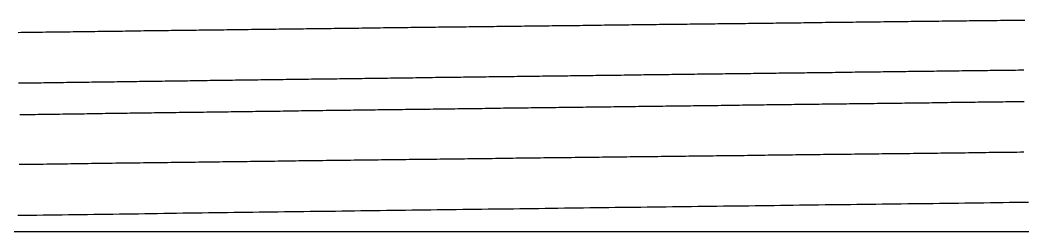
# Model space of a CAD drawing. Header units: millimetres. Extents: x 2213 to 82676, y 1050 to 28650.
# Drawn here: x 32474.09 to 32485.75, y 3436.93 to 3439.4 of the extents above; entities that cross this region are included whole.
import ezdxf

# ---------------------------------------------------------------- set-up
doc = ezdxf.new("R2010")
doc.units = ezdxf.units.MM
doc.header["$LTSCALE"] = 200
doc.linetypes.add('DASHED', pattern=[0.75, 0.5, -0.25])
doc.layers.add('A-FIX', color=5, linetype='Continuous')

# ---------------------------------------------------------------- blocks, each defined once
blk = doc.blocks.new('대변기 정면도')
at = {"linetype": 'Continuous'}
blk.add_line((14963.063, 31249.725), (15004.861, 31249.725), dxfattribs=at)
blk.add_lwpolyline([(14993.225, 31252.048), (14993.189, 31252.049), (14993.154, 31252.049), (14993.118, 31252.05), (14993.082, 31252.05), (14993.047, 31252.051), (14993.011, 31252.051), (14992.975, 31252.052), (14992.94, 31252.052), (14992.904, 31252.053), (14992.868, 31252.053), (14992.833, 31252.054), (14992.797, 31252.054), (14992.761, 31252.055), (14992.726, 31252.055), (14992.69, 31252.056), (14992.654, 31252.056), (14992.618, 31252.056), (14992.583, 31252.057), (14992.547, 31252.057), (14992.511, 31252.058), (14992.476, 31252.058), (14992.44, 31252.059), (14992.404, 31252.059), (14992.369, 31252.06), (14992.333, 31252.06), (14992.297, 31252.061), (14992.262, 31252.061), (14992.226, 31252.062), (14992.19, 31252.062), (14992.155, 31252.063), (14992.119, 31252.063), (14992.083, 31252.063), (14992.048, 31252.064), (14992.012, 31252.064), (14991.976, 31252.065), (14991.941, 31252.065), (14991.905, 31252.066), (14991.869, 31252.066), (14991.834, 31252.067), (14991.798, 31252.067), (14991.762, 31252.068), (14991.726, 31252.068), (14991.691, 31252.069), (14991.655, 31252.069), (14991.619, 31252.069), (14991.584, 31252.07), (14991.548, 31252.07), (14991.512, 31252.071), (14991.477, 31252.071), (14991.441, 31252.072), (14991.405, 31252.072), (14991.37, 31252.073), (14991.334, 31252.073), (14991.298, 31252.074), (14991.263, 31252.074), (14991.227, 31252.074), (14991.191, 31252.075), (14991.156, 31252.075), (14991.12, 31252.076), (14991.084, 31252.076), (14991.049, 31252.077), (14991.013, 31252.077), (14990.977, 31252.078), (14990.942, 31252.078), (14990.906, 31252.079), (14990.87, 31252.079), (14990.834, 31252.079), (14990.799, 31252.08), (14990.763, 31252.08), (14990.727, 31252.081), (14990.692, 31252.081), (14990.656, 31252.082), (14990.62, 31252.082), (14990.585, 31252.083), (14990.549, 31252.083), (14990.513, 31252.084), (14990.478, 31252.084), (14990.442, 31252.084), (14990.406, 31252.085), (14990.371, 31252.085), (14990.335, 31252.086), (14990.299, 31252.086), (14990.264, 31252.087), (14990.228, 31252.087), (14990.192, 31252.088), (14990.157, 31252.088), (14990.121, 31252.088), (14990.085, 31252.089), (14990.05, 31252.089), (14990.014, 31252.09), (14989.978, 31252.09), (14989.942, 31252.091), (14989.907, 31252.091), (14989.871, 31252.092), (14989.835, 31252.092), (14989.8, 31252.092), (14989.764, 31252.093), (14989.728, 31252.093), (14989.693, 31252.094), (14989.657, 31252.094), (14989.621, 31252.095), (14989.586, 31252.095), (14989.55, 31252.096), (14989.514, 31252.096), (14989.479, 31252.096), (14989.443, 31252.097), (14989.407, 31252.097), (14989.372, 31252.098), (14989.336, 31252.098), (14989.3, 31252.099), (14989.265, 31252.099), (14989.229, 31252.1), (14989.193, 31252.1), (14989.158, 31252.1), (14989.122, 31252.101), (14989.086, 31252.101), (14989.05, 31252.102), (14989.015, 31252.102), (14988.979, 31252.103), (14988.943, 31252.103), (14988.908, 31252.104), (14988.872, 31252.104), (14988.836, 31252.104), (14988.801, 31252.105), (14988.765, 31252.105), (14988.729, 31252.106), (14988.694, 31252.106), (14988.658, 31252.107), (14988.622, 31252.107), (14988.587, 31252.107), (14988.551, 31252.108), (14988.515, 31252.108), (14988.48, 31252.109), (14988.444, 31252.109), (14988.408, 31252.11), (14988.373, 31252.11), (14988.337, 31252.111), (14988.301, 31252.111), (14988.265, 31252.111), (14988.23, 31252.112), (14988.194, 31252.112), (14988.158, 31252.113), (14988.123, 31252.113), (14988.087, 31252.114), (14988.051, 31252.114), (14988.016, 31252.114), (14987.98, 31252.115), (14987.944, 31252.115), (14987.909, 31252.116), (14987.873, 31252.116), (14987.837, 31252.117), (14987.802, 31252.117), (14987.766, 31252.117), (14987.73, 31252.118), (14987.695, 31252.118), (14987.659, 31252.119), (14987.623, 31252.119), (14987.588, 31252.12), (14987.552, 31252.12), (14987.516, 31252.12), (14987.481, 31252.121), (14987.445, 31252.121), (14987.409, 31252.122), (14987.373, 31252.122), (14987.338, 31252.123), (14987.302, 31252.123), (14987.266, 31252.124), (14987.231, 31252.124), (14987.195, 31252.124), (14987.159, 31252.125), (14987.124, 31252.125), (14987.088, 31252.126), (14987.052, 31252.126), (14987.017, 31252.127), (14986.981, 31252.127), (14986.945, 31252.127), (14986.91, 31252.128), (14986.874, 31252.128), (14986.838, 31252.129), (14986.803, 31252.129), (14986.767, 31252.13), (14986.731, 31252.13), (14986.696, 31252.13), (14986.66, 31252.131), (14986.624, 31252.131), (14986.589, 31252.132), (14986.553, 31252.132), (14986.517, 31252.133), (14986.481, 31252.133), (14986.446, 31252.133), (14986.41, 31252.134), (14986.374, 31252.134), (14986.339, 31252.135), (14986.303, 31252.135), (14986.267, 31252.136), (14986.232, 31252.136), (14986.196, 31252.136), (14986.16, 31252.137), (14986.125, 31252.137), (14986.089, 31252.138), (14986.053, 31252.138), (14986.018, 31252.139), (14985.982, 31252.139), (14985.946, 31252.139), (14985.911, 31252.14), (14985.875, 31252.14), (14985.839, 31252.141), (14985.804, 31252.141), (14985.768, 31252.142), (14985.732, 31252.142), (14985.697, 31252.142), (14985.661, 31252.143), (14985.625, 31252.143), (14985.589, 31252.144), (14985.554, 31252.144), (14985.518, 31252.145), (14985.482, 31252.145), (14985.447, 31252.145), (14985.411, 31252.146), (14985.375, 31252.146), (14985.34, 31252.147), (14985.304, 31252.147), (14985.268, 31252.148), (14985.233, 31252.148), (14985.197, 31252.148), (14985.161, 31252.149), (14985.126, 31252.149), (14985.09, 31252.15), (14985.054, 31252.15), (14985.019, 31252.151), (14984.983, 31252.151), (14984.947, 31252.151), (14984.912, 31252.152), (14984.876, 31252.152), (14984.84, 31252.153), (14984.805, 31252.153), (14984.769, 31252.153), (14984.733, 31252.154), (14984.697, 31252.154), (14984.662, 31252.155), (14984.626, 31252.155), (14984.59, 31252.156), (14984.555, 31252.156), (14984.519, 31252.156), (14984.483, 31252.157), (14984.448, 31252.157), (14984.412, 31252.158), (14984.376, 31252.158), (14984.341, 31252.159), (14984.305, 31252.159), (14984.269, 31252.159), (14984.234, 31252.16), (14984.198, 31252.16), (14984.162, 31252.161), (14984.127, 31252.161), (14984.091, 31252.162), (14984.055, 31252.162), (14984.02, 31252.162), (14983.984, 31252.163), (14983.948, 31252.163), (14983.912, 31252.164), (14983.877, 31252.164), (14983.841, 31252.165), (14983.805, 31252.165), (14983.77, 31252.165), (14983.734, 31252.166), (14983.698, 31252.166), (14983.663, 31252.167), (14983.627, 31252.167), (14983.591, 31252.168), (14983.556, 31252.168), (14983.52, 31252.168), (14983.484, 31252.169), (14983.449, 31252.169), (14983.413, 31252.17), (14983.377, 31252.17), (14983.342, 31252.171), (14983.306, 31252.171), (14983.27, 31252.171), (14983.235, 31252.172), (14983.199, 31252.172), (14983.163, 31252.173), (14983.128, 31252.173), (14983.092, 31252.174), (14983.056, 31252.174), (14983.02, 31252.174), (14982.985, 31252.175), (14982.949, 31252.175), (14982.913, 31252.176), (14982.878, 31252.176), (14982.842, 31252.177), (14982.806, 31252.177), (14982.771, 31252.177), (14982.735, 31252.178), (14982.699, 31252.178), (14982.664, 31252.179), (14982.628, 31252.179), (14982.592, 31252.179), (14982.557, 31252.18), (14982.521, 31252.18), (14982.485, 31252.181), (14982.45, 31252.181), (14982.414, 31252.182), (14982.378, 31252.182), (14982.343, 31252.182), (14982.307, 31252.183), (14982.271, 31252.183), (14982.236, 31252.184), (14982.2, 31252.184), (14982.164, 31252.185), (14982.128, 31252.185), (14982.093, 31252.185), (14982.057, 31252.186), (14982.021, 31252.186), (14981.986, 31252.187), (14981.95, 31252.187), (14981.914, 31252.188), (14981.879, 31252.188), (14981.843, 31252.188), (14981.807, 31252.189), (14981.772, 31252.189), (14981.736, 31252.19), (14981.7, 31252.19), (14981.665, 31252.191), (14981.629, 31252.191), (14981.593, 31252.191), (14981.558, 31252.192), (14981.522, 31252.192)], dxfattribs=at)
at = {"linetype": 'DASHED'}
for points in [[(14981.532, 31251.608), (14981.564, 31251.607), (14981.597, 31251.607), (14981.63, 31251.606), (14981.662, 31251.606), (14981.695, 31251.606), (14981.728, 31251.605), (14981.761, 31251.605), (14981.793, 31251.604), (14981.826, 31251.604), (14981.859, 31251.604), (14981.892, 31251.603), (14981.924, 31251.603), (14981.957, 31251.602), (14981.99, 31251.602), (14982.023, 31251.601), (14982.055, 31251.601), (14982.088, 31251.601), (14982.121, 31251.6), (14982.154, 31251.6), (14982.186, 31251.599), (14982.219, 31251.599), (14982.252, 31251.599), (14982.285, 31251.598), (14982.317, 31251.598), (14982.35, 31251.597), (14982.383, 31251.597), (14982.416, 31251.596), (14982.448, 31251.596), (14982.481, 31251.596), (14982.514, 31251.595), (14982.546, 31251.595), (14982.579, 31251.594), (14982.612, 31251.594), (14982.645, 31251.594), (14982.677, 31251.593), (14982.71, 31251.593), (14982.743, 31251.592), (14982.776, 31251.592), (14982.808, 31251.591), (14982.841, 31251.591), (14982.874, 31251.591), (14982.907, 31251.59), (14982.939, 31251.59), (14982.972, 31251.589), (14983.005, 31251.589), (14983.038, 31251.589), (14983.07, 31251.588), (14983.103, 31251.588), (14983.136, 31251.587), (14983.169, 31251.587), (14983.201, 31251.586), (14983.234, 31251.586), (14983.267, 31251.586), (14983.3, 31251.585), (14983.332, 31251.585), (14983.365, 31251.584), (14983.398, 31251.584), (14983.43, 31251.584), (14983.463, 31251.583), (14983.496, 31251.583), (14983.529, 31251.582), (14983.561, 31251.582), (14983.594, 31251.582), (14983.627, 31251.581), (14983.66, 31251.581), (14983.692, 31251.58), (14983.725, 31251.58), (14983.758, 31251.579), (14983.791, 31251.579), (14983.823, 31251.579), (14983.856, 31251.578), (14983.889, 31251.578), (14983.922, 31251.577), (14983.954, 31251.577), (14983.987, 31251.577), (14984.02, 31251.576), (14984.053, 31251.576), (14984.085, 31251.575), (14984.118, 31251.575), (14984.151, 31251.574), (14984.183, 31251.574), (14984.216, 31251.574), (14984.249, 31251.573), (14984.282, 31251.573), (14984.314, 31251.572), (14984.347, 31251.572), (14984.38, 31251.572), (14984.413, 31251.571), (14984.445, 31251.571), (14984.478, 31251.57), (14984.511, 31251.57), (14984.544, 31251.569), (14984.576, 31251.569), (14984.609, 31251.569), (14984.642, 31251.568), (14984.675, 31251.568), (14984.707, 31251.567), (14984.74, 31251.567), (14984.773, 31251.567), (14984.806, 31251.566), (14984.838, 31251.566), (14984.871, 31251.565), (14984.904, 31251.565), (14984.937, 31251.565), (14984.969, 31251.564), (14985.002, 31251.564), (14985.035, 31251.563), (14985.067, 31251.563), (14985.1, 31251.562), (14985.133, 31251.562), (14985.166, 31251.562), (14985.198, 31251.561), (14985.231, 31251.561), (14985.264, 31251.56), (14985.297, 31251.56), (14985.329, 31251.56), (14985.362, 31251.559), (14985.395, 31251.559), (14985.428, 31251.558), (14985.46, 31251.558), (14985.493, 31251.557), (14985.526, 31251.557), (14985.559, 31251.557), (14985.591, 31251.556), (14985.624, 31251.556), (14985.657, 31251.555), (14985.69, 31251.555), (14985.722, 31251.555), (14985.755, 31251.554), (14985.788, 31251.554), (14985.821, 31251.553), (14985.853, 31251.553), (14985.886, 31251.552), (14985.919, 31251.552), (14985.951, 31251.552), (14985.984, 31251.551), (14986.017, 31251.551), (14986.05, 31251.55), (14986.082, 31251.55), (14986.115, 31251.55), (14986.148, 31251.549), (14986.181, 31251.549), (14986.213, 31251.548), (14986.246, 31251.548), (14986.279, 31251.547), (14986.312, 31251.547), (14986.344, 31251.547), (14986.377, 31251.546), (14986.41, 31251.546), (14986.443, 31251.545), (14986.475, 31251.545), (14986.508, 31251.545), (14986.541, 31251.544), (14986.574, 31251.544), (14986.606, 31251.543), (14986.639, 31251.543), (14986.672, 31251.542), (14986.704, 31251.542), (14986.737, 31251.542), (14986.77, 31251.541), (14986.803, 31251.541), (14986.835, 31251.54), (14986.868, 31251.54), (14986.901, 31251.54), (14986.934, 31251.539), (14986.966, 31251.539), (14986.999, 31251.538), (14987.032, 31251.538), (14987.065, 31251.537), (14987.097, 31251.537), (14987.13, 31251.537), (14987.163, 31251.536), (14987.196, 31251.536), (14987.228, 31251.535), (14987.261, 31251.535), (14987.294, 31251.534), (14987.327, 31251.534), (14987.359, 31251.534), (14987.392, 31251.533), (14987.425, 31251.533), (14987.458, 31251.532), (14987.49, 31251.532), (14987.523, 31251.532), (14987.556, 31251.531), (14987.588, 31251.531), (14987.621, 31251.53), (14987.654, 31251.53), (14987.687, 31251.529), (14987.719, 31251.529), (14987.752, 31251.529), (14987.785, 31251.528), (14987.818, 31251.528), (14987.85, 31251.527), (14987.883, 31251.527), (14987.916, 31251.526), (14987.949, 31251.526), (14987.981, 31251.526), (14988.014, 31251.525), (14988.047, 31251.525), (14988.08, 31251.524), (14988.112, 31251.524), (14988.145, 31251.523), (14988.178, 31251.523), (14988.211, 31251.523), (14988.243, 31251.522), (14988.276, 31251.522), (14988.309, 31251.521), (14988.342, 31251.521), (14988.374, 31251.521), (14988.407, 31251.52), (14988.44, 31251.52), (14988.472, 31251.519), (14988.505, 31251.519), (14988.538, 31251.518), (14988.571, 31251.518), (14988.603, 31251.518), (14988.636, 31251.517), (14988.669, 31251.517), (14988.702, 31251.516), (14988.734, 31251.516), (14988.767, 31251.515), (14988.8, 31251.515), (14988.833, 31251.515), (14988.865, 31251.514), (14988.898, 31251.514), (14988.931, 31251.513), (14988.964, 31251.513), (14988.996, 31251.512), (14989.029, 31251.512), (14989.062, 31251.512), (14989.095, 31251.511), (14989.127, 31251.511), (14989.16, 31251.51), (14989.193, 31251.51), (14989.225, 31251.509), (14989.258, 31251.509), (14989.291, 31251.509), (14989.324, 31251.508), (14989.356, 31251.508), (14989.389, 31251.507), (14989.422, 31251.507), (14989.455, 31251.506), (14989.487, 31251.506), (14989.52, 31251.505), (14989.553, 31251.505), (14989.586, 31251.505), (14989.618, 31251.504), (14989.651, 31251.504), (14989.684, 31251.503), (14989.717, 31251.503), (14989.749, 31251.502), (14989.782, 31251.502), (14989.815, 31251.502), (14989.848, 31251.501), (14989.88, 31251.501), (14989.913, 31251.5), (14989.946, 31251.5), (14989.979, 31251.499), (14990.011, 31251.499), (14990.044, 31251.499), (14990.077, 31251.498), (14990.109, 31251.498), (14990.142, 31251.497), (14990.175, 31251.497), (14990.208, 31251.496), (14990.24, 31251.496), (14990.273, 31251.495), (14990.306, 31251.495), (14990.339, 31251.495), (14990.371, 31251.494), (14990.404, 31251.494), (14990.437, 31251.493), (14990.47, 31251.493), (14990.502, 31251.492), (14990.535, 31251.492), (14990.568, 31251.492), (14990.601, 31251.491), (14990.633, 31251.491), (14990.666, 31251.49), (14990.699, 31251.49), (14990.732, 31251.489), (14990.764, 31251.489), (14990.797, 31251.488), (14990.83, 31251.488), (14990.862, 31251.488), (14990.895, 31251.487), (14990.928, 31251.487), (14990.961, 31251.486), (14990.993, 31251.486), (14991.026, 31251.485), (14991.059, 31251.485), (14991.092, 31251.484), (14991.124, 31251.484), (14991.157, 31251.484), (14991.19, 31251.483), (14991.223, 31251.483), (14991.255, 31251.482), (14991.288, 31251.482), (14991.321, 31251.481), (14991.354, 31251.481), (14991.386, 31251.48), (14991.419, 31251.48), (14991.452, 31251.479), (14991.485, 31251.479), (14991.517, 31251.479), (14991.55, 31251.478), (14991.583, 31251.478), (14991.616, 31251.477), (14991.648, 31251.477), (14991.681, 31251.476), (14991.714, 31251.476), (14991.746, 31251.475), (14991.779, 31251.475), (14991.812, 31251.475), (14991.845, 31251.474), (14991.877, 31251.474), (14991.91, 31251.473), (14991.943, 31251.473), (14991.976, 31251.472), (14992.008, 31251.472), (14992.041, 31251.471), (14992.074, 31251.471), (14992.107, 31251.47), (14992.139, 31251.47), (14992.172, 31251.47), (14992.205, 31251.469), (14992.238, 31251.469), (14992.27, 31251.468), (14992.303, 31251.468), (14992.336, 31251.467), (14992.369, 31251.467), (14992.401, 31251.466), (14992.434, 31251.466), (14992.467, 31251.465), (14992.499, 31251.465), (14992.532, 31251.464), (14992.565, 31251.464), (14992.598, 31251.464), (14992.63, 31251.463), (14992.663, 31251.463), (14992.696, 31251.462), (14992.729, 31251.462), (14992.761, 31251.461), (14992.794, 31251.461), (14992.827, 31251.46), (14992.86, 31251.46), (14992.892, 31251.459), (14992.925, 31251.459), (14992.958, 31251.458), (14992.991, 31251.458), (14993.023, 31251.457), (14993.056, 31251.457), (14993.089, 31251.457), (14993.122, 31251.456), (14993.154, 31251.456), (14993.187, 31251.455), (14993.22, 31251.455)], [(14981.53, 31251.24), (14981.565, 31251.24), (14981.601, 31251.24), (14981.637, 31251.239), (14981.672, 31251.239), (14981.708, 31251.238), (14981.743, 31251.238), (14981.779, 31251.237), (14981.814, 31251.237), (14981.85, 31251.236), (14981.886, 31251.236), (14981.921, 31251.235), (14981.957, 31251.235), (14981.992, 31251.235), (14982.028, 31251.234), (14982.064, 31251.234), (14982.099, 31251.233), (14982.135, 31251.233), (14982.17, 31251.232), (14982.206, 31251.232), (14982.242, 31251.231), (14982.277, 31251.231), (14982.313, 31251.23), (14982.348, 31251.23), (14982.384, 31251.23), (14982.42, 31251.229), (14982.455, 31251.229), (14982.491, 31251.228), (14982.526, 31251.228), (14982.562, 31251.227), (14982.598, 31251.227), (14982.633, 31251.226), (14982.669, 31251.226), (14982.704, 31251.226), (14982.74, 31251.225), (14982.776, 31251.225), (14982.811, 31251.224), (14982.847, 31251.224), (14982.882, 31251.223), (14982.918, 31251.223), (14982.953, 31251.222), (14982.989, 31251.222), (14983.025, 31251.221), (14983.06, 31251.221), (14983.096, 31251.221), (14983.131, 31251.22), (14983.167, 31251.22), (14983.203, 31251.219), (14983.238, 31251.219), (14983.274, 31251.218), (14983.309, 31251.218), (14983.345, 31251.217), (14983.381, 31251.217), (14983.416, 31251.216), (14983.452, 31251.216), (14983.487, 31251.216), (14983.523, 31251.215), (14983.559, 31251.215), (14983.594, 31251.214), (14983.63, 31251.214), (14983.665, 31251.213), (14983.701, 31251.213), (14983.737, 31251.212), (14983.772, 31251.212), (14983.808, 31251.212), (14983.843, 31251.211), (14983.879, 31251.211), (14983.915, 31251.21), (14983.95, 31251.21), (14983.986, 31251.209), (14984.021, 31251.209), (14984.057, 31251.208), (14984.092, 31251.208), (14984.128, 31251.207), (14984.164, 31251.207), (14984.199, 31251.207), (14984.235, 31251.206), (14984.27, 31251.206), (14984.306, 31251.205), (14984.342, 31251.205), (14984.377, 31251.204), (14984.413, 31251.204), (14984.448, 31251.203), (14984.484, 31251.203), (14984.52, 31251.203), (14984.555, 31251.202), (14984.591, 31251.202), (14984.626, 31251.201), (14984.662, 31251.201), (14984.698, 31251.2), (14984.733, 31251.2), (14984.769, 31251.199), (14984.804, 31251.199), (14984.84, 31251.198), (14984.876, 31251.198), (14984.911, 31251.198), (14984.947, 31251.197), (14984.982, 31251.197), (14985.018, 31251.196), (14985.054, 31251.196), (14985.089, 31251.195), (14985.125, 31251.195), (14985.16, 31251.194), (14985.196, 31251.194), (14985.232, 31251.194), (14985.267, 31251.193), (14985.303, 31251.193), (14985.338, 31251.192), (14985.374, 31251.192), (14985.409, 31251.191), (14985.445, 31251.191), (14985.481, 31251.19), (14985.516, 31251.19), (14985.552, 31251.189), (14985.587, 31251.189), (14985.623, 31251.189), (14985.659, 31251.188), (14985.694, 31251.188), (14985.73, 31251.187), (14985.765, 31251.187), (14985.801, 31251.186), (14985.837, 31251.186), (14985.872, 31251.185), (14985.908, 31251.185), (14985.943, 31251.184), (14985.979, 31251.184), (14986.015, 31251.184), (14986.05, 31251.183), (14986.086, 31251.183), (14986.121, 31251.182), (14986.157, 31251.182), (14986.193, 31251.181), (14986.228, 31251.181), (14986.264, 31251.18), (14986.299, 31251.18), (14986.335, 31251.179), (14986.371, 31251.179), (14986.406, 31251.179), (14986.442, 31251.178), (14986.477, 31251.178), (14986.513, 31251.177), (14986.548, 31251.177), (14986.584, 31251.176), (14986.62, 31251.176), (14986.655, 31251.175), (14986.691, 31251.175), (14986.726, 31251.174), (14986.762, 31251.174), (14986.798, 31251.174), (14986.833, 31251.173), (14986.869, 31251.173), (14986.904, 31251.172), (14986.94, 31251.172), (14986.976, 31251.171), (14987.011, 31251.171), (14987.047, 31251.17), (14987.082, 31251.17), (14987.118, 31251.169), (14987.154, 31251.169), (14987.189, 31251.169), (14987.225, 31251.168), (14987.26, 31251.168), (14987.296, 31251.167), (14987.332, 31251.167), (14987.367, 31251.166), (14987.403, 31251.166), (14987.438, 31251.165), (14987.474, 31251.165), (14987.51, 31251.164), (14987.545, 31251.164), (14987.581, 31251.164), (14987.616, 31251.163), (14987.652, 31251.163), (14987.687, 31251.162), (14987.723, 31251.162), (14987.759, 31251.161), (14987.794, 31251.161), (14987.83, 31251.16), (14987.865, 31251.16), (14987.901, 31251.159), (14987.937, 31251.159), (14987.972, 31251.158), (14988.008, 31251.158), (14988.043, 31251.158), (14988.079, 31251.157), (14988.115, 31251.157), (14988.15, 31251.156), (14988.186, 31251.156), (14988.221, 31251.155), (14988.257, 31251.155), (14988.293, 31251.154), (14988.328, 31251.154), (14988.364, 31251.153), (14988.399, 31251.153), (14988.435, 31251.152), (14988.471, 31251.152), (14988.506, 31251.152), (14988.542, 31251.151), (14988.577, 31251.151), (14988.613, 31251.15), (14988.649, 31251.15), (14988.684, 31251.149), (14988.72, 31251.149), (14988.755, 31251.148), (14988.791, 31251.148), (14988.826, 31251.147), (14988.862, 31251.147), (14988.898, 31251.146), (14988.933, 31251.146), (14988.969, 31251.145), (14989.004, 31251.145), (14989.04, 31251.145), (14989.076, 31251.144), (14989.111, 31251.144), (14989.147, 31251.143), (14989.182, 31251.143), (14989.218, 31251.142), (14989.254, 31251.142), (14989.289, 31251.141), (14989.325, 31251.141), (14989.36, 31251.14), (14989.396, 31251.14), (14989.432, 31251.139), (14989.467, 31251.139), (14989.503, 31251.138), (14989.538, 31251.138), (14989.574, 31251.138), (14989.61, 31251.137), (14989.645, 31251.137), (14989.681, 31251.136), (14989.716, 31251.136), (14989.752, 31251.135), (14989.788, 31251.135), (14989.823, 31251.134), (14989.859, 31251.134), (14989.894, 31251.133), (14989.93, 31251.133), (14989.966, 31251.132), (14990.001, 31251.132), (14990.037, 31251.131), (14990.072, 31251.131), (14990.108, 31251.13), (14990.143, 31251.13), (14990.179, 31251.129), (14990.215, 31251.129), (14990.25, 31251.129), (14990.286, 31251.128), (14990.321, 31251.128), (14990.357, 31251.127), (14990.393, 31251.127), (14990.428, 31251.126), (14990.464, 31251.126), (14990.499, 31251.125), (14990.535, 31251.125), (14990.571, 31251.124), (14990.606, 31251.124), (14990.642, 31251.123), (14990.677, 31251.123), (14990.713, 31251.122), (14990.749, 31251.122), (14990.784, 31251.121), (14990.82, 31251.121), (14990.855, 31251.12), (14990.891, 31251.12), (14990.927, 31251.119), (14990.962, 31251.119), (14990.998, 31251.118), (14991.033, 31251.118), (14991.069, 31251.117), (14991.104, 31251.117), (14991.14, 31251.116), (14991.176, 31251.116), (14991.211, 31251.116), (14991.247, 31251.115), (14991.282, 31251.115), (14991.318, 31251.114), (14991.354, 31251.114), (14991.389, 31251.113), (14991.425, 31251.113), (14991.46, 31251.112), (14991.496, 31251.112), (14991.532, 31251.111), (14991.567, 31251.111), (14991.603, 31251.11), (14991.638, 31251.11), (14991.674, 31251.109), (14991.71, 31251.109), (14991.745, 31251.108), (14991.781, 31251.108), (14991.816, 31251.107), (14991.852, 31251.107), (14991.888, 31251.106), (14991.923, 31251.106), (14991.959, 31251.105), (14991.994, 31251.105), (14992.03, 31251.104), (14992.066, 31251.104), (14992.101, 31251.103), (14992.137, 31251.103), (14992.172, 31251.102), (14992.208, 31251.102), (14992.243, 31251.101), (14992.279, 31251.101), (14992.315, 31251.1), (14992.35, 31251.1), (14992.386, 31251.099), (14992.421, 31251.099), (14992.457, 31251.098), (14992.493, 31251.098), (14992.528, 31251.097), (14992.564, 31251.097), (14992.599, 31251.096), (14992.635, 31251.096), (14992.671, 31251.095), (14992.706, 31251.095), (14992.742, 31251.094), (14992.777, 31251.094), (14992.813, 31251.093), (14992.849, 31251.093), (14992.884, 31251.092), (14992.92, 31251.092), (14992.955, 31251.091), (14992.991, 31251.091), (14993.027, 31251.09), (14993.062, 31251.09), (14993.098, 31251.089), (14993.133, 31251.089), (14993.169, 31251.088), (14993.205, 31251.088)], [(14981.534, 31250.652), (14981.574, 31250.652), (14981.614, 31250.651), (14981.654, 31250.651), (14981.694, 31250.65), (14981.734, 31250.65), (14981.774, 31250.649), (14981.815, 31250.649), (14981.855, 31250.649), (14981.895, 31250.648), (14981.935, 31250.648), (14981.975, 31250.647), (14982.015, 31250.647), (14982.055, 31250.646), (14982.095, 31250.646), (14982.136, 31250.645), (14982.176, 31250.645), (14982.216, 31250.644), (14982.256, 31250.644), (14982.296, 31250.643), (14982.336, 31250.643), (14982.376, 31250.642), (14982.417, 31250.642), (14982.457, 31250.641), (14982.497, 31250.641), (14982.537, 31250.64), (14982.577, 31250.64), (14982.617, 31250.639), (14982.657, 31250.639), (14982.698, 31250.638), (14982.738, 31250.638), (14982.778, 31250.637), (14982.818, 31250.637), (14982.858, 31250.636), (14982.898, 31250.636), (14982.938, 31250.636), (14982.979, 31250.635), (14983.019, 31250.635), (14983.059, 31250.634), (14983.099, 31250.634), (14983.139, 31250.633), (14983.179, 31250.633), (14983.219, 31250.632), (14983.259, 31250.632), (14983.3, 31250.631), (14983.34, 31250.631), (14983.38, 31250.63), (14983.42, 31250.63), (14983.46, 31250.629), (14983.5, 31250.629), (14983.54, 31250.628), (14983.581, 31250.628), (14983.621, 31250.627), (14983.661, 31250.627), (14983.701, 31250.626), (14983.741, 31250.626), (14983.781, 31250.625), (14983.821, 31250.625), (14983.862, 31250.625), (14983.902, 31250.624), (14983.942, 31250.624), (14983.982, 31250.623), (14984.022, 31250.623), (14984.062, 31250.622), (14984.102, 31250.622), (14984.142, 31250.621), (14984.183, 31250.621), (14984.223, 31250.62), (14984.263, 31250.62), (14984.303, 31250.619), (14984.343, 31250.619), (14984.383, 31250.618), (14984.423, 31250.618), (14984.464, 31250.617), (14984.504, 31250.617), (14984.544, 31250.616), (14984.584, 31250.616), (14984.624, 31250.615), (14984.664, 31250.615), (14984.704, 31250.614), (14984.745, 31250.614), (14984.785, 31250.613), (14984.825, 31250.613), (14984.865, 31250.613), (14984.905, 31250.612), (14984.945, 31250.612), (14984.985, 31250.611), (14985.025, 31250.611), (14985.066, 31250.61), (14985.106, 31250.61), (14985.146, 31250.609), (14985.186, 31250.609), (14985.226, 31250.608), (14985.266, 31250.608), (14985.306, 31250.607), (14985.347, 31250.607), (14985.387, 31250.606), (14985.427, 31250.606), (14985.467, 31250.605), (14985.507, 31250.605), (14985.547, 31250.604), (14985.587, 31250.604), (14985.628, 31250.603), (14985.668, 31250.603), (14985.708, 31250.602), (14985.748, 31250.602), (14985.788, 31250.601), (14985.828, 31250.601), (14985.868, 31250.601), (14985.908, 31250.6), (14985.949, 31250.6), (14985.989, 31250.599), (14986.029, 31250.599), (14986.069, 31250.598), (14986.109, 31250.598), (14986.149, 31250.597), (14986.189, 31250.597), (14986.23, 31250.596), (14986.27, 31250.596), (14986.31, 31250.595), (14986.35, 31250.595), (14986.39, 31250.594), (14986.43, 31250.594), (14986.47, 31250.593), (14986.511, 31250.593), (14986.551, 31250.592), (14986.591, 31250.592), (14986.631, 31250.591), (14986.671, 31250.591), (14986.711, 31250.59), (14986.751, 31250.59), (14986.791, 31250.589), (14986.832, 31250.589), (14986.872, 31250.588), (14986.912, 31250.588), (14986.952, 31250.587), (14986.992, 31250.587), (14987.032, 31250.587), (14987.072, 31250.586), (14987.113, 31250.586), (14987.153, 31250.585), (14987.193, 31250.585), (14987.233, 31250.584), (14987.273, 31250.584), (14987.313, 31250.583), (14987.353, 31250.583), (14987.394, 31250.582), (14987.434, 31250.582), (14987.474, 31250.581), (14987.514, 31250.581), (14987.554, 31250.58), (14987.594, 31250.58), (14987.634, 31250.579), (14987.674, 31250.579), (14987.715, 31250.578), (14987.755, 31250.578), (14987.795, 31250.577), (14987.835, 31250.577), (14987.875, 31250.576), (14987.915, 31250.576), (14987.955, 31250.575), (14987.996, 31250.575), (14988.036, 31250.574), (14988.076, 31250.574), (14988.116, 31250.573), (14988.156, 31250.573), (14988.196, 31250.572), (14988.236, 31250.572), (14988.277, 31250.571), (14988.317, 31250.571), (14988.357, 31250.57), (14988.397, 31250.57), (14988.437, 31250.569), (14988.477, 31250.569), (14988.517, 31250.568), (14988.558, 31250.568), (14988.598, 31250.567), (14988.638, 31250.567), (14988.678, 31250.567), (14988.718, 31250.566), (14988.758, 31250.566), (14988.798, 31250.565), (14988.838, 31250.565), (14988.879, 31250.564), (14988.919, 31250.564), (14988.959, 31250.563), (14988.999, 31250.563), (14989.039, 31250.562), (14989.079, 31250.562), (14989.119, 31250.561), (14989.16, 31250.561), (14989.2, 31250.56), (14989.24, 31250.56), (14989.28, 31250.559), (14989.32, 31250.559), (14989.36, 31250.558), (14989.4, 31250.558), (14989.441, 31250.557), (14989.481, 31250.557), (14989.521, 31250.556), (14989.561, 31250.556), (14989.601, 31250.555), (14989.641, 31250.555), (14989.681, 31250.554), (14989.721, 31250.554), (14989.762, 31250.553), (14989.802, 31250.553), (14989.842, 31250.552), (14989.882, 31250.552), (14989.922, 31250.551), (14989.962, 31250.551), (14990.002, 31250.55), (14990.043, 31250.55), (14990.083, 31250.549), (14990.123, 31250.549), (14990.163, 31250.548), (14990.203, 31250.548), (14990.243, 31250.547), (14990.283, 31250.547), (14990.324, 31250.546), (14990.364, 31250.546), (14990.404, 31250.545), (14990.444, 31250.545), (14990.484, 31250.544), (14990.524, 31250.544), (14990.564, 31250.543), (14990.604, 31250.543), (14990.645, 31250.542), (14990.685, 31250.542), (14990.725, 31250.541), (14990.765, 31250.541), (14990.805, 31250.54), (14990.845, 31250.54), (14990.885, 31250.539), (14990.926, 31250.539), (14990.966, 31250.538), (14991.006, 31250.537), (14991.046, 31250.537), (14991.086, 31250.536), (14991.126, 31250.536), (14991.166, 31250.535), (14991.207, 31250.535), (14991.247, 31250.534), (14991.287, 31250.534), (14991.327, 31250.533), (14991.367, 31250.533), (14991.407, 31250.532), (14991.447, 31250.532), (14991.487, 31250.531), (14991.528, 31250.531), (14991.568, 31250.53), (14991.608, 31250.53), (14991.648, 31250.529), (14991.688, 31250.529), (14991.728, 31250.528), (14991.768, 31250.528), (14991.809, 31250.527), (14991.849, 31250.527), (14991.889, 31250.526), (14991.929, 31250.526), (14991.969, 31250.525), (14992.009, 31250.525), (14992.049, 31250.524), (14992.09, 31250.524), (14992.13, 31250.523), (14992.17, 31250.523), (14992.21, 31250.522), (14992.25, 31250.521), (14992.29, 31250.521), (14992.33, 31250.52), (14992.37, 31250.52), (14992.411, 31250.519), (14992.451, 31250.519), (14992.491, 31250.518), (14992.531, 31250.518), (14992.571, 31250.517), (14992.611, 31250.517), (14992.651, 31250.516), (14992.692, 31250.516), (14992.732, 31250.515), (14992.772, 31250.515), (14992.812, 31250.514), (14992.852, 31250.514), (14992.892, 31250.513), (14992.932, 31250.512), (14992.972, 31250.512), (14993.013, 31250.511), (14993.053, 31250.511), (14993.093, 31250.51), (14993.133, 31250.51), (14993.173, 31250.509), (14993.213, 31250.509)], [(14981.48, 31250.069), (14981.554, 31250.068), (14981.628, 31250.067), (14981.702, 31250.066), (14981.776, 31250.065), (14981.85, 31250.064), (14981.923, 31250.063), (14981.997, 31250.062), (14982.071, 31250.061), (14982.145, 31250.06), (14982.219, 31250.059), (14982.293, 31250.058), (14982.367, 31250.057), (14982.441, 31250.056), (14982.515, 31250.055), (14982.589, 31250.054), (14982.662, 31250.054), (14982.736, 31250.053), (14982.81, 31250.052), (14982.884, 31250.051), (14982.958, 31250.05), (14983.032, 31250.049), (14983.106, 31250.048), (14983.18, 31250.047), (14983.254, 31250.046), (14983.328, 31250.045), (14983.401, 31250.044), (14983.475, 31250.043), (14983.549, 31250.042), (14983.623, 31250.041), (14983.697, 31250.04), (14983.771, 31250.039), (14983.845, 31250.039), (14983.919, 31250.038), (14983.993, 31250.037), (14984.067, 31250.036), (14984.14, 31250.035), (14984.214, 31250.034), (14984.288, 31250.033), (14984.362, 31250.032), (14984.436, 31250.031), (14984.51, 31250.03), (14984.584, 31250.029), (14984.658, 31250.028), (14984.732, 31250.027), (14984.806, 31250.026), (14984.88, 31250.025), (14984.953, 31250.025), (14985.027, 31250.024), (14985.101, 31250.023), (14985.175, 31250.022), (14985.249, 31250.021), (14985.323, 31250.02), (14985.397, 31250.019), (14985.471, 31250.018), (14985.545, 31250.017), (14985.619, 31250.016), (14985.692, 31250.015), (14985.766, 31250.014), (14985.84, 31250.013), (14985.914, 31250.012), (14985.988, 31250.011), (14986.062, 31250.01), (14986.136, 31250.009), (14986.21, 31250.009), (14986.284, 31250.008), (14986.358, 31250.007), (14986.431, 31250.006), (14986.505, 31250.005), (14986.579, 31250.004), (14986.653, 31250.003), (14986.727, 31250.002), (14986.801, 31250.001), (14986.875, 31250), (14986.949, 31249.999), (14987.023, 31249.998), (14987.097, 31249.997), (14987.17, 31249.996), (14987.244, 31249.995), (14987.318, 31249.994), (14987.392, 31249.993), (14987.466, 31249.992), (14987.54, 31249.991), (14987.614, 31249.991), (14987.688, 31249.99), (14987.762, 31249.989), (14987.836, 31249.988), (14987.91, 31249.987), (14987.983, 31249.986), (14988.057, 31249.985), (14988.131, 31249.984), (14988.205, 31249.983), (14988.279, 31249.982), (14988.353, 31249.981), (14988.427, 31249.98), (14988.501, 31249.979), (14988.575, 31249.978), (14988.649, 31249.977), (14988.722, 31249.976), (14988.796, 31249.975), (14988.87, 31249.974), (14988.944, 31249.973), (14989.018, 31249.972), (14989.092, 31249.971), (14989.166, 31249.97), (14989.24, 31249.969), (14989.314, 31249.968), (14989.388, 31249.967), (14989.461, 31249.966), (14989.535, 31249.965), (14989.609, 31249.964), (14989.683, 31249.963), (14989.757, 31249.962), (14989.831, 31249.962), (14989.905, 31249.961), (14989.979, 31249.96), (14990.053, 31249.959), (14990.127, 31249.958), (14990.2, 31249.957), (14990.274, 31249.956), (14990.348, 31249.955), (14990.422, 31249.954), (14990.496, 31249.953), (14990.57, 31249.952), (14990.644, 31249.951), (14990.718, 31249.95), (14990.792, 31249.949), (14990.866, 31249.948), (14990.939, 31249.947), (14991.013, 31249.946), (14991.087, 31249.945), (14991.161, 31249.944), (14991.235, 31249.943), (14991.309, 31249.942), (14991.383, 31249.941), (14991.457, 31249.94), (14991.531, 31249.939), (14991.605, 31249.937), (14991.678, 31249.936), (14991.752, 31249.935), (14991.826, 31249.934), (14991.9, 31249.933), (14991.974, 31249.932), (14992.048, 31249.931), (14992.122, 31249.93), (14992.196, 31249.929), (14992.27, 31249.928), (14992.344, 31249.927), (14992.418, 31249.926), (14992.491, 31249.925), (14992.565, 31249.924), (14992.639, 31249.923), (14992.713, 31249.922), (14992.787, 31249.921), (14992.861, 31249.92), (14992.935, 31249.919), (14993.009, 31249.918), (14993.083, 31249.917), (14993.157, 31249.916), (14993.23, 31249.915)]]:
    blk.add_lwpolyline(points, dxfattribs=at)

msp = doc.modelspace()

# ---------------------------------------------------------------- block references
at = {"layer": 'A-FIX', "xscale": -1}
msp.add_blockref('대변기 정면도', (47467.29, -27812.796), dxfattribs=at)

doc.saveas('drawing.dxf')
